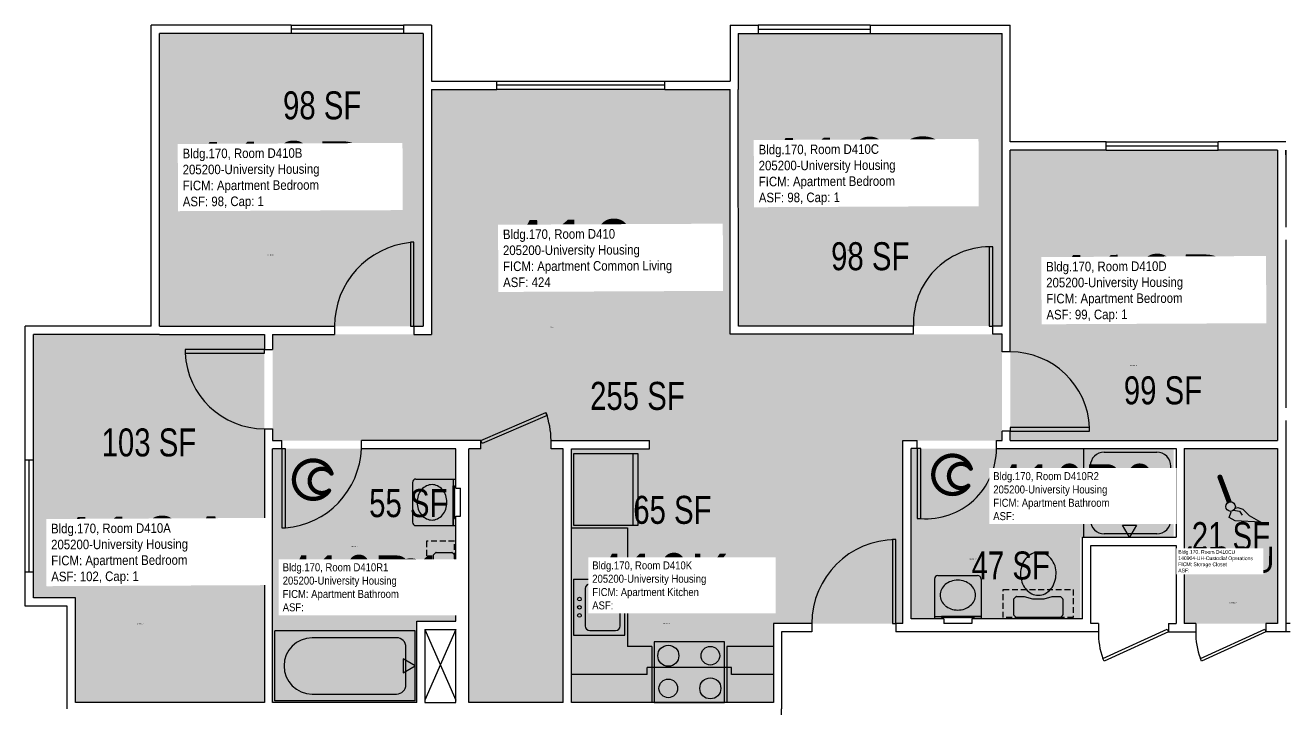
# Model space of a CAD drawing. Header units: inches. Extents: x -54 to 1674, y -51 to 2064.
# Drawn here: x 723 to 1263, y 1713 to 2006 of the extents above; entities that cross this region are included whole.
import ezdxf
from ezdxf.enums import TextEntityAlignment as Align

# ---------------------------------------------------------------- set-up
doc = ezdxf.new("R2010")
doc.units = ezdxf.units.IN
doc.header["$LTSCALE"] = 10
doc.header["$MEASUREMENT"] = 0
doc.linetypes.add('DASHED2', pattern=[0.375, 0.25, -0.125])
doc.layers.get('0').update_dxf_attribs({"linetype": 'CONTINUOUS'})
for name, color, linetype in [('A-DOOR', 2, 'CONTINUOUS'), ('A-FLOR', 3, 'CONTINUOUS'), ('A-GLAZ', 1, 'CONTINUOUS'), ('A-IDEN-ICON', 4, 'CONTINUOUS'), ('A-IDEN-RNUM', 7, 'CONTINUOUS'), ('A-IDEN-SNUM', 4, 'CONTINUOUS'), ('A-IDEN-VNUM', 4, 'CONTINUOUS'), ('A-WALL', 5, 'CONTINUOUS'), ('AREA-TEXT', 3, 'CONTINUOUS'), ('P-SANR-FIXT', 2, 'CONTINUOUS'), ('Rooms-Category-Color', 7, 'CONTINUOUS'), ('Rooms-College-Color', 7, 'CONTINUOUS'), ('Rooms-Department-Color', 7, 'CONTINUOUS'), ('Rooms-Division-Color', 7, 'CONTINUOUS'), ('Rooms-Information', 7, 'CONTINUOUS')]:
    doc.layers.add(name, color=color, linetype=linetype)
doc.styles.add('CP_AREA', font='arial.ttf', dxfattribs={"height": 15})
doc.styles.add('CP_ROOMSNUMBER', font='arial.ttf', dxfattribs={"height": 1})
doc.styles.add('CP_ROOMVNUMBER', font='arial.ttf', dxfattribs={"width": 0.85, "height": 0.075})

# ---------------------------------------------------------------- blocks, each defined once
blk = doc.blocks.new('CPCUST')
at = {"color": 0, "linetype": 'ByBlock'}
for p, q in [((0.0297, -0.0341), (0.0376, -0.0302)), ((0.0376, -0.0302), (0.0533, -0.0324)), ((0.0533, -0.0324), (0.0745, -0.0479)), ((0.0171, -0.0639), (0.02, -0.0466)), ((0.0358, -0.0705), (0.0171, -0.0639)), ((0.0262, -0.0408), (0.0446, -0.0406)), ((0.1117, -0.0625), (0.0358, -0.0705)), ((0.0446, -0.0406), (0.0543, -0.0505)), ((0.0745, -0.0479), (0.1117, -0.0625))]:
    blk.add_line(p, q, dxfattribs=at)
at = {"color": 0, "linetype": 'ByBlock', "const_width": 0.0075}
blk.add_lwpolyline([(-0.0332, 0.0481, 1), (-0.0268, 0.0519, 1)], format="xyb", close=True, dxfattribs=at)
at = {"color": 0, "linetype": 'ByBlock', "const_width": 0.015}
blk.add_lwpolyline([(-0.03, 0.05), (0.01, -0.0193)], dxfattribs=at)
at = {"color": 0, "linetype": 'ByBlock'}
blk.add_circle((0.0158, -0.0313), 0.0141, dxfattribs=at)
blk = doc.blocks.new('CPBATH')
at = {"color": 0, "linetype": 'ByBlock', "const_width": 0.0127}
for points in [[(0.0571, 0.0168, 0.861492), (-0.0551, 0, 1)], [(0.0571, 0.0168, 0.729002), (-0.0084, -0.0042, 1)], [(-0.0551, 0, 0.726902), (0.0487, -0.0337, 1)], [(-0.0084, -0.0042, 0.609468), (0.0487, -0.0337, 1)]]:
    blk.add_lwpolyline(points, format="xyb", dxfattribs=at)
at = {"color": 0, "linetype": 'ByBlock', "const_width": 0.00637}
for points in [[(0.0544, 0.0152, 1), (0.0599, 0.0184, 1)], [(0.0459, -0.0353, 1), (0.0515, -0.0321, 1)]]:
    blk.add_lwpolyline(points, format="xyb", close=True, dxfattribs=at)

msp = doc.modelspace()

# ---------------------------------------------------------------- hatches: boundary and pattern name
at = {"layer": 'Rooms-Category-Color', "true_color": 0x728ef3}
for points in [[(780.43, 1877.06), (893.43, 1877.06), (893.42, 2002.56), (780.42, 2002.56)], [(1028.43, 1877.07), (1141.43, 1877.07), (1141.42, 2002.57), (1028.42, 2002.57)], [(1137.43, 1828.06), (1141.43, 1828.06), (1141.43, 1832.06), (1141.43, 1873.56), (1024.93, 1873.56), (1024.93, 1978.56), (896.93, 1978.56), (896.93, 1873.56), (828.93, 1873.56), (828.93, 1828.06), (832.93, 1828.06), (866.93, 1828.06), (918.18, 1828.06), (918.18, 1824.56), (912.93, 1824.56), (912.93, 1715.81), (953.43, 1715.81), (953.43, 1824.56), (948.18, 1824.56), (948.18, 1828.06), (990.42, 1828.06), (990.42, 1824.56), (1043.43, 1824.56), (1043.43, 1749.61), (1098.93, 1749.61), (1098.93, 1828.06)], [(1144.9, 1828.07), (1259.43, 1828.07), (1259.43, 1952.57), (1144.93, 1952.57)], [(744.43, 1715.81), (825.43, 1715.81), (825.43, 1873.56), (726.43, 1873.56), (726.43, 1760.56), (744.43, 1760.56)], [(866.93, 1824.56), (828.93, 1824.56), (828.93, 1715.81), (890.68, 1715.81), (890.68, 1750.56), (907.43, 1750.56), (907.43, 1824.56)], [(1043.43, 1824.56), (956.93, 1824.56), (956.93, 1715.81), (1043.43, 1715.81)], [(1106.43, 1824.56), (1102.43, 1824.56), (1102.43, 1751.56), (1174.93, 1751.56), (1174.93, 1786.56), (1214.93, 1786.56), (1214.93, 1824.56), (1136.43, 1824.56)], [(1219.43, 1749.57), (1259.43, 1749.57), (1259.43, 1824.57), (1219.43, 1824.57)]]:
    msp.add_hatch(color=171, dxfattribs=at).paths.add_polyline_path(points)
at = {"layer": 'Rooms-College-Color', "true_color": 0xadadad}
for points in [[(780.43, 1877.06), (893.43, 1877.06), (893.42, 2002.56), (780.42, 2002.56)], [(1028.43, 1877.07), (1141.43, 1877.07), (1141.42, 2002.57), (1028.42, 2002.57)], [(1137.43, 1828.06), (1141.43, 1828.06), (1141.43, 1832.06), (1141.43, 1873.56), (1024.93, 1873.56), (1024.93, 1978.56), (896.93, 1978.56), (896.93, 1873.56), (828.93, 1873.56), (828.93, 1828.06), (832.93, 1828.06), (866.93, 1828.06), (918.18, 1828.06), (918.18, 1824.56), (912.93, 1824.56), (912.93, 1715.81), (953.43, 1715.81), (953.43, 1824.56), (948.18, 1824.56), (948.18, 1828.06), (990.42, 1828.06), (990.42, 1824.56), (1043.43, 1824.56), (1043.43, 1749.61), (1098.93, 1749.61), (1098.93, 1828.06)], [(1144.9, 1828.07), (1259.43, 1828.07), (1259.43, 1952.57), (1144.93, 1952.57)], [(744.43, 1715.81), (825.43, 1715.81), (825.43, 1873.56), (726.43, 1873.56), (726.43, 1760.56), (744.43, 1760.56)], [(866.93, 1824.56), (828.93, 1824.56), (828.93, 1715.81), (890.68, 1715.81), (890.68, 1750.56), (907.43, 1750.56), (907.43, 1824.56)], [(1043.43, 1824.56), (956.93, 1824.56), (956.93, 1715.81), (1043.43, 1715.81)], [(1106.43, 1824.56), (1102.43, 1824.56), (1102.43, 1751.56), (1174.93, 1751.56), (1174.93, 1786.56), (1214.93, 1786.56), (1214.93, 1824.56), (1136.43, 1824.56)], [(1219.43, 1749.57), (1259.43, 1749.57), (1259.43, 1824.57), (1219.43, 1824.57)]]:
    msp.add_hatch(color=253, dxfattribs=at).paths.add_polyline_path(points)
at = {"layer": 'Rooms-Department-Color', "true_color": 0x604aed}
for points in [[(780.43, 1877.06), (893.43, 1877.06), (893.42, 2002.56), (780.42, 2002.56)], [(1028.43, 1877.07), (1141.43, 1877.07), (1141.42, 2002.57), (1028.42, 2002.57)], [(1137.43, 1828.06), (1141.43, 1828.06), (1141.43, 1832.06), (1141.43, 1873.56), (1024.93, 1873.56), (1024.93, 1978.56), (896.93, 1978.56), (896.93, 1873.56), (828.93, 1873.56), (828.93, 1828.06), (832.93, 1828.06), (866.93, 1828.06), (918.18, 1828.06), (918.18, 1824.56), (912.93, 1824.56), (912.93, 1715.81), (953.43, 1715.81), (953.43, 1824.56), (948.18, 1824.56), (948.18, 1828.06), (990.42, 1828.06), (990.42, 1824.56), (1043.43, 1824.56), (1043.43, 1749.61), (1098.93, 1749.61), (1098.93, 1828.06)], [(1144.9, 1828.07), (1259.43, 1828.07), (1259.43, 1952.57), (1144.93, 1952.57)], [(744.43, 1715.81), (825.43, 1715.81), (825.43, 1873.56), (726.43, 1873.56), (726.43, 1760.56), (744.43, 1760.56)], [(866.93, 1824.56), (828.93, 1824.56), (828.93, 1715.81), (890.68, 1715.81), (890.68, 1750.56), (907.43, 1750.56), (907.43, 1824.56)], [(1043.43, 1824.56), (956.93, 1824.56), (956.93, 1715.81), (1043.43, 1715.81)], [(1106.43, 1824.56), (1102.43, 1824.56), (1102.43, 1751.56), (1174.93, 1751.56), (1174.93, 1786.56), (1214.93, 1786.56), (1214.93, 1824.56), (1136.43, 1824.56)], [(1219.43, 1749.57), (1259.43, 1749.57), (1259.43, 1824.57), (1219.43, 1824.57)]]:
    msp.add_hatch(color=173, dxfattribs=at).paths.add_polyline_path(points)
at = {"layer": 'Rooms-Division-Color', "true_color": 0x604aed}
for points in [[(780.43, 1877.06), (893.43, 1877.06), (893.42, 2002.56), (780.42, 2002.56)], [(1028.43, 1877.07), (1141.43, 1877.07), (1141.42, 2002.57), (1028.42, 2002.57)], [(1137.43, 1828.06), (1141.43, 1828.06), (1141.43, 1832.06), (1141.43, 1873.56), (1024.93, 1873.56), (1024.93, 1978.56), (896.93, 1978.56), (896.93, 1873.56), (828.93, 1873.56), (828.93, 1828.06), (832.93, 1828.06), (866.93, 1828.06), (918.18, 1828.06), (918.18, 1824.56), (912.93, 1824.56), (912.93, 1715.81), (953.43, 1715.81), (953.43, 1824.56), (948.18, 1824.56), (948.18, 1828.06), (990.42, 1828.06), (990.42, 1824.56), (1043.43, 1824.56), (1043.43, 1749.61), (1098.93, 1749.61), (1098.93, 1828.06)], [(1144.9, 1828.07), (1259.43, 1828.07), (1259.43, 1952.57), (1144.93, 1952.57)], [(744.43, 1715.81), (825.43, 1715.81), (825.43, 1873.56), (726.43, 1873.56), (726.43, 1760.56), (744.43, 1760.56)], [(866.93, 1824.56), (828.93, 1824.56), (828.93, 1715.81), (890.68, 1715.81), (890.68, 1750.56), (907.43, 1750.56), (907.43, 1824.56)], [(1043.43, 1824.56), (956.93, 1824.56), (956.93, 1715.81), (1043.43, 1715.81)], [(1106.43, 1824.56), (1102.43, 1824.56), (1102.43, 1751.56), (1174.93, 1751.56), (1174.93, 1786.56), (1214.93, 1786.56), (1214.93, 1824.56), (1136.43, 1824.56)], [(1219.43, 1749.57), (1259.43, 1749.57), (1259.43, 1824.57), (1219.43, 1824.57)]]:
    msp.add_hatch(color=173, dxfattribs=at).paths.add_polyline_path(points)

# ---------------------------------------------------------------- linework, layer by layer
at = {"layer": 'A-DOOR'}
for p, q in [((887.93, 1913.06), (887.93, 1877.06)), ((889.43, 1913.06), (887.93, 1913.06)), ((889.43, 1877.06), (889.43, 1913.06)), ((1135.92, 1911.07), (1135.93, 1877.07)), ((1137.42, 1911.07), (1135.92, 1911.07)), ((1137.43, 1877.07), (1137.42, 1911.07)), ((887.93, 1877.06), (889.43, 1877.06)), ((1135.93, 1877.07), (1137.43, 1877.07)), ((791.43, 1867.06), (791.43, 1865.56)), ((825.43, 1867.06), (791.43, 1867.06)), ((791.43, 1865.56), (825.43, 1865.56)), ((825.43, 1865.56), (825.43, 1867.06)), ((918.18, 1828.06), (945.97, 1840.12)), ((946.47, 1838.8), (918.68, 1826.74)), ((945.97, 1840.12), (946.47, 1838.8)), ((1178.9, 1833.57), (1144.9, 1833.57)), ((1144.9, 1833.57), (1144.9, 1832.07)), ((1144.9, 1832.07), (1178.9, 1832.07)), ((1178.9, 1832.07), (1178.9, 1833.57)), ((918.68, 1826.74), (918.18, 1828.06)), ((832.93, 1824.56), (832.93, 1790.56)), ((834.43, 1824.56), (832.93, 1824.56)), ((834.43, 1790.56), (834.43, 1824.56)), ((1105.05, 1824.57), (1105.05, 1794.57)), ((1106.55, 1824.57), (1105.05, 1824.57)), ((1106.55, 1794.57), (1106.55, 1824.57)), ((1105.05, 1794.57), (1106.55, 1794.57)), ((832.93, 1790.56), (834.43, 1790.56)), ((1094.43, 1785.57), (1094.43, 1749.57)), ((1095.93, 1785.57), (1094.43, 1785.57)), ((1095.93, 1749.57), (1095.93, 1785.57)), ((1094.43, 1749.57), (1095.93, 1749.57)), ((1184.62, 1734.68), (1212.16, 1747.22)), ((1212.68, 1746.07), (1185.15, 1733.54)), ((1212.16, 1747.22), (1212.68, 1746.07)), ((1226.37, 1734.68), (1253.91, 1747.22)), ((1254.43, 1746.07), (1226.9, 1733.54)), ((1253.91, 1747.22), (1254.43, 1746.07)), ((1185.15, 1733.54), (1184.62, 1734.68)), ((1226.9, 1733.54), (1226.37, 1734.68))]:
    msp.add_line(p, q, dxfattribs=at)
for centre, radius, start, end in [((891.43, 1877.06), 36, 95.5803, 180.001), ((1136.13, 1878.33), 32.74, 90.3752, 182.2112), ((825.54, 1867.21), 34.15, 182.7732, 269.8132), ((1144.88, 1832.01), 34.06, 2.6191, 89.9259), ((914.18, 1828.06), 34, 0.001, 20.7694), ((831.42, 1825.97), 35.54, 274.8612, 357.7252), ((1108.69, 1824.86), 30.37, 265.9711, 359.4497), ((1095.93, 1749.57), 36, 90.001, 180.001), ((1211.75, 1745.18), 29.09, 178.2489, 201.1503), ((1253.5, 1745.18), 29.09, 178.2489, 201.1503)]:
    msp.add_arc(centre, radius, start, end, dxfattribs=at)
at = {"layer": 'A-FLOR'}
for p, q in [((907.43, 1747.06), (894.18, 1716.81)), ((894.18, 1747.06), (907.43, 1716.81))]:
    msp.add_line(p, q, dxfattribs=at)
at = {"layer": 'A-GLAZ'}
for p, q in [((836.92, 2006.06), (884.92, 2006.06)), ((884.92, 2004.31), (836.92, 2004.31)), ((1084.92, 2006.07), (1036.92, 2006.07)), ((1036.92, 2004.32), (1084.92, 2004.32)), ((884.92, 2002.56), (836.92, 2002.56)), ((1036.92, 2002.57), (1084.92, 2002.57)), ((924.92, 1982.06), (996.92, 1982.06)), ((996.92, 1980.31), (924.92, 1980.31)), ((996.92, 1978.56), (924.92, 1978.56)), ((1185.93, 1956.07), (1233.93, 1956.07)), ((1185.93, 1954.32), (1233.93, 1954.32)), ((1185.93, 1952.57), (1233.93, 1952.57)), ((722.93, 1771.81), (722.93, 1819.81)), ((724.68, 1771.81), (724.68, 1819.81)), ((726.43, 1771.81), (726.43, 1819.81))]:
    msp.add_line(p, q, dxfattribs=at)
at = {"layer": 'A-WALL'}
for p, q in [((836.92, 2006.06), (776.92, 2006.06)), ((776.93, 1877.06), (776.92, 2006.06)), ((836.92, 2006.06), (836.92, 2002.56)), ((884.92, 2006.06), (884.92, 2002.56)), ((896.92, 2006.06), (884.92, 2006.06)), ((896.92, 2006.06), (896.92, 1982.06)), ((1024.92, 2006.07), (1024.92, 1982.07)), ((1024.92, 2006.07), (1036.92, 2006.07)), ((1036.92, 2006.07), (1036.92, 2002.57)), ((1084.92, 2006.07), (1084.92, 2002.57)), ((1084.92, 2006.07), (1144.92, 2006.07)), ((1144.93, 1956.07), (1144.92, 2006.07)), ((836.92, 2002.56), (780.42, 2002.56)), ((780.43, 1877.06), (780.42, 2002.56)), ((893.42, 2002.56), (884.92, 2002.56)), ((893.42, 2002.56), (893.42, 1979.56)), ((1028.42, 2002.57), (1028.42, 1978.57)), ((1028.42, 2002.57), (1036.92, 2002.57)), ((1084.92, 2002.57), (1141.42, 2002.57)), ((1141.43, 1956.07), (1141.42, 2002.57)), ((896.92, 1982.06), (924.92, 1982.06)), ((924.92, 1978.56), (924.92, 1982.06)), ((996.92, 1982.06), (1024.92, 1982.07)), ((996.92, 1978.56), (996.92, 1982.06)), ((893.42, 1979.56), (893.43, 1877.06)), ((896.92, 1978.56), (924.92, 1978.56)), ((896.92, 1978.56), (896.93, 1873.56)), ((996.92, 1978.56), (1024.92, 1978.57)), ((1024.93, 1873.57), (1024.92, 1978.57)), ((1028.43, 1877.07), (1028.42, 1978.57)), ((1141.43, 1877.07), (1141.43, 1956.07)), ((1185.93, 1956.07), (1144.93, 1956.07)), ((1185.93, 1952.57), (1185.93, 1956.07)), ((1233.93, 1952.57), (1233.93, 1956.07)), ((1262.93, 1956.07), (1233.93, 1956.07)), ((1144.93, 1866.07), (1144.93, 1952.57)), ((1185.93, 1952.57), (1144.93, 1952.57)), ((1259.43, 1952.57), (1233.93, 1952.57)), ((1259.43, 1952.57), (1259.43, 1828.07)), ((1262.93, 1950.57), (1262.93, 1952.57)), ((776.93, 1877.06), (722.93, 1877.06)), ((722.93, 1819.81), (722.93, 1877.06)), ((780.43, 1877.06), (855.43, 1877.06)), ((855.43, 1877.06), (855.43, 1873.56)), ((889.43, 1877.06), (889.43, 1873.56)), ((889.43, 1877.06), (893.43, 1877.06)), ((1103.43, 1877.07), (1028.43, 1877.07)), ((1103.43, 1873.57), (1103.43, 1877.07)), ((1137.43, 1873.57), (1137.43, 1877.07)), ((1141.43, 1877.07), (1137.43, 1877.07)), ((780.43, 1873.56), (726.43, 1873.56)), ((726.43, 1819.81), (726.43, 1873.56)), ((780.43, 1873.56), (825.43, 1873.56)), ((825.43, 1873.56), (825.43, 1867.06)), ((828.93, 1873.56), (828.93, 1867.06)), ((828.93, 1873.56), (855.43, 1873.56)), ((889.43, 1873.56), (896.93, 1873.56)), ((1103.43, 1873.57), (1024.93, 1873.57)), ((1141.43, 1873.57), (1137.43, 1873.57)), ((1141.43, 1866.07), (1141.43, 1873.57)), ((825.43, 1867.06), (828.93, 1867.06)), ((1144.93, 1866.07), (1141.43, 1866.07)), ((825.43, 1833.06), (828.93, 1833.06)), ((825.43, 1833.06), (825.43, 1715.81)), ((1144.9, 1832.07), (1141.43, 1832.07)), ((1141.43, 1828.07), (1141.43, 1832.07)), ((1144.9, 1828.07), (1144.9, 1832.07)), ((828.93, 1828.06), (832.93, 1828.06)), ((832.93, 1824.56), (832.93, 1828.06)), ((832.93, 1824.56), (832.93, 1828.06)), ((866.93, 1824.56), (866.93, 1828.06)), ((918.18, 1828.06), (866.93, 1828.06)), ((918.18, 1824.56), (918.18, 1828.06)), ((948.18, 1824.56), (948.18, 1828.06)), ((948.18, 1828.06), (990.42, 1828.06)), ((990.42, 1824.56), (990.42, 1828.06)), ((1098.93, 1828.07), (1105.05, 1828.07)), ((1098.93, 1749.57), (1098.93, 1828.07)), ((1105.05, 1824.57), (1105.05, 1828.07)), ((1139.05, 1824.57), (1139.05, 1828.07)), ((1139.05, 1828.07), (1141.43, 1828.07)), ((1144.9, 1828.07), (1259.43, 1828.07)), ((832.93, 1824.56), (828.93, 1824.56)), ((828.93, 1715.81), (828.93, 1824.56)), ((907.43, 1824.56), (866.93, 1824.56)), ((907.43, 1807.56), (907.43, 1824.56)), ((912.93, 1715.81), (912.93, 1824.56)), ((953.43, 1715.81), (953.43, 1824.56)), ((956.93, 1824.56), (990.42, 1824.56)), ((956.93, 1715.81), (956.93, 1824.56)), ((1105.05, 1824.57), (1102.43, 1824.57)), ((1102.43, 1751.57), (1102.43, 1824.57)), ((1139.05, 1824.57), (1215.93, 1824.57)), ((1215.93, 1824.57), (1215.93, 1786.57)), ((1219.43, 1824.57), (1219.43, 1749.57)), ((1219.43, 1824.57), (1259.43, 1824.57)), ((1259.43, 1824.57), (1259.43, 1749.57)), ((722.93, 1819.81), (726.43, 1819.81)), ((907.43, 1807.56), (909.43, 1807.56)), ((909.43, 1795.56), (909.43, 1807.56)), ((907.43, 1795.56), (909.43, 1795.56)), ((907.43, 1750.56), (907.43, 1795.56)), ((1175.93, 1786.57), (1215.93, 1786.57)), ((1175.93, 1751.57), (1175.93, 1786.57)), ((1179.43, 1783.07), (1215.93, 1783.07)), ((1179.43, 1749.57), (1179.43, 1783.07)), ((1215.93, 1783.07), (1215.93, 1749.57)), ((722.93, 1771.81), (726.43, 1771.81)), ((722.93, 1757.06), (722.93, 1771.81)), ((726.43, 1760.56), (726.43, 1771.81)), ((744.43, 1760.56), (726.43, 1760.56)), ((744.43, 1715.81), (744.43, 1760.56)), ((740.93, 1757.06), (722.93, 1757.06)), ((740.93, 1713.06), (740.93, 1757.06)), ((890.68, 1750.56), (907.43, 1750.56)), ((890.68, 1715.81), (890.68, 1750.56)), ((1116.43, 1751.57), (1102.43, 1751.57)), ((1116.43, 1751.57), (1116.43, 1749.57)), ((1128.43, 1751.57), (1128.43, 1749.57)), ((1175.93, 1751.57), (1128.43, 1751.57)), ((1262.93, 1751.56), (1262.93, 1749.56)), ((894.18, 1747.06), (907.43, 1747.06)), ((894.18, 1747.06), (894.18, 1715.81)), ((907.43, 1715.81), (907.43, 1747.06)), ((1059.93, 1749.57), (1043.43, 1749.57)), ((1043.43, 1749.57), (1043.43, 1715.82)), ((1059.93, 1746.07), (1046.93, 1746.07)), ((1046.93, 1746.07), (1046.93, 1713.07)), ((1098.93, 1749.57), (1095.93, 1749.57)), ((1182.68, 1746.07), (1095.93, 1746.07)), ((1128.43, 1749.57), (1116.43, 1749.57)), ((1182.68, 1749.57), (1179.43, 1749.57)), ((1182.68, 1749.57), (1182.68, 1746.07)), ((1212.68, 1749.57), (1212.68, 1746.07)), ((1212.68, 1749.57), (1215.93, 1749.57)), ((1212.68, 1746.07), (1224.43, 1746.07)), ((1254.43, 1749.57), (1254.43, 1746.07)), ((1259.43, 1749.57), (1254.43, 1749.57)), ((1262.93, 1746.07), (1254.43, 1746.07)), ((1264.83, 1749.57), (1262.92, 1749.57)), ((1264.84, 1746.07), (1262.93, 1746.07)), ((825.43, 1715.81), (744.43, 1715.81)), ((890.68, 1715.81), (828.93, 1715.81)), ((894.18, 1715.81), (907.43, 1715.81)), ((953.43, 1715.81), (912.93, 1715.81)), ((1043.43, 1715.82), (956.93, 1715.81)), ((1046.93, 1680.07), (1046.93, 1713.07))]:
    msp.add_line(p, q, dxfattribs=at)
at = {"layer": 'A-WALL', "linetype": 'Continuous'}
for p, q in [((1262.93, 1952.57), (1262.93, 1919.57)), ((1262.93, 1914.07), (1262.93, 1842.07)), ((1262.93, 1836.57), (1262.93, 1751.57)), ((828.93, 1833.06), (828.93, 1828.06)), ((918.18, 1824.56), (912.93, 1824.56)), ((953.43, 1824.56), (948.18, 1824.56)), ((1262.93, 1751.57), (1262.93, 1746.07)), ((1059.93, 1749.57), (1059.93, 1746.07)), ((1095.93, 1749.57), (1095.93, 1746.07)), ((1224.43, 1749.57), (1219.43, 1749.57)), ((1224.43, 1749.57), (1224.43, 1746.07))]:
    msp.add_line(p, q, dxfattribs=at)
at = {"layer": 'P-SANR-FIXT'}
for p, q in [((957.92, 1791.56), (957.92, 1822.56)), ((957.92, 1822.56), (985.42, 1822.56)), ((983.17, 1822.56), (983.17, 1791.56)), ((985.42, 1822.56), (985.42, 1791.56)), ((1176.3, 1824.57), (1176.3, 1786.57)), ((1185.18, 1823.07), (1207.68, 1823.07)), ((1179.18, 1794.07), (1179.18, 1817.07)), ((1213.68, 1794.07), (1213.68, 1817.07)), ((888.8, 1810.06), (888.8, 1793.06)), ((890.3, 1811.56), (907.43, 1811.56)), ((906.3, 1811.56), (906.3, 1791.56)), ((906.3, 1808.56), (906.8, 1808.56)), ((906.3, 1791.56), (906.3, 1808.56)), ((906.8, 1794.56), (906.8, 1808.56)), ((906.3, 1794.56), (906.8, 1794.56)), ((890.3, 1791.56), (907.43, 1791.56)), ((956.93, 1790.56), (980.93, 1790.56)), ((985.42, 1791.56), (957.92, 1791.56)), ((980.93, 1790.56), (980.93, 1739.81)), ((1207.68, 1788.07), (1185.18, 1788.07)), ((1195.93, 1786.57), (1192.93, 1791.76)), ((1192.93, 1791.76), (1198.93, 1791.76)), ((1198.93, 1791.76), (1195.93, 1786.57)), ((897.8, 1779.06), (898.68, 1779.94)), ((897.8, 1775.62), (897.8, 1779.06)), ((898.98, 1780.06), (905.63, 1780.06)), ((905.93, 1779.94), (906.8, 1779.06)), ((906.8, 1779.06), (906.8, 1760.06)), ((898.8, 1772.06), (897.82, 1775.51)), ((898.8, 1767.06), (898.8, 1772.06)), ((897.8, 1763.56), (898.8, 1767.06)), ((957.83, 1768.56), (979.83, 1768.56)), ((957.83, 1768.56), (957.83, 1744.56)), ((964.83, 1766.56), (975.83, 1766.56)), ((979.83, 1744.56), (979.83, 1768.56)), ((1112.43, 1768.69), (1112.43, 1751.57)), ((1113.93, 1770.19), (1130.93, 1770.19)), ((1132.43, 1768.69), (1132.43, 1751.57)), ((897.8, 1760.24), (897.8, 1763.56)), ((962.83, 1764.56), (962.83, 1748.56)), ((977.83, 1748.56), (977.83, 1764.56)), ((1146.43, 1760.19), (1147.31, 1761.07)), ((1147.6, 1761.19), (1150.93, 1761.19)), ((1150.93, 1761.19), (1154.37, 1760.21)), ((1159.48, 1760.21), (1162.93, 1761.19)), ((1162.93, 1761.19), (1166.43, 1761.19)), ((1166.43, 1761.19), (1167.31, 1760.32)), ((898.8, 1759.06), (897.93, 1759.94)), ((905.8, 1759.06), (898.8, 1759.06)), ((906.8, 1760.06), (905.8, 1759.06)), ((1146.43, 1753.19), (1146.43, 1760.19)), ((1154.49, 1760.19), (1159.37, 1760.19)), ((1167.43, 1760.02), (1167.43, 1753.37)), ((1112.43, 1752.69), (1132.43, 1752.69)), ((1115.43, 1752.69), (1115.43, 1752.19)), ((1132.43, 1752.69), (1115.43, 1752.69)), ((1129.43, 1752.19), (1115.43, 1752.19)), ((1129.43, 1752.69), (1129.43, 1752.19)), ((1147.43, 1752.19), (1146.43, 1753.19)), ((1166.43, 1752.19), (1147.43, 1752.19)), ((1167.31, 1753.07), (1166.43, 1752.19)), ((890.05, 1746.44), (829.8, 1746.44)), ((829.8, 1716.44), (829.8, 1746.44)), ((890.05, 1716.44), (890.05, 1746.44)), ((957.83, 1744.56), (979.83, 1744.56)), ((964.83, 1746.56), (975.83, 1746.56)), ((882.02, 1743.49), (845.87, 1743.49)), ((886.04, 1723.4), (886.04, 1739.47)), ((991.43, 1739.81), (980.93, 1739.81)), ((991.43, 1739.81), (991.43, 1715.81)), ((1022.43, 1741.82), (992.43, 1741.81)), ((992.43, 1741.81), (992.43, 1715.81)), ((1022.43, 1715.82), (1022.43, 1741.82)), ((1023.43, 1739.82), (1023.43, 1715.82)), ((1043.43, 1739.82), (1023.43, 1739.82)), ((890.05, 1731.44), (884.86, 1734.44)), ((884.86, 1734.44), (884.86, 1728.44)), ((884.86, 1728.44), (890.05, 1731.44)), ((1025.43, 1730.82), (989.43, 1730.81)), ((989.43, 1727.81), (989.43, 1730.81)), ((1025.43, 1727.82), (1025.43, 1730.82)), ((989.43, 1727.81), (956.93, 1727.81)), ((1043.43, 1727.82), (1025.43, 1727.82)), ((845.87, 1719.39), (882.02, 1719.39)), ((890.05, 1716.44), (829.8, 1716.44)), ((992.43, 1715.81), (1022.43, 1715.82))]:
    msp.add_line(p, q, dxfattribs=at)
at = {"layer": 'P-SANR-FIXT', "linetype": 'DASHED2'}
for p, q in [((894.8, 1784.91), (894.8, 1754.91)), ((906.8, 1784.91), (894.8, 1784.91)), ((906.8, 1754.91), (906.8, 1784.91)), ((1141.93, 1764.19), (1171.93, 1764.19)), ((1141.93, 1752.19), (1141.93, 1764.19)), ((1171.93, 1764.19), (1171.93, 1752.19)), ((894.8, 1754.91), (906.8, 1754.91)), ((1171.93, 1752.19), (1141.93, 1752.19))]:
    msp.add_line(p, q, dxfattribs=at)
at = {"layer": 'P-SANR-FIXT'}
for centre, radius in [((960.33, 1760.06), 0.791), ((960.33, 1756.56), 0.791), ((967.46, 1756.56), 1.5), ((960.33, 1753.06), 0.791), ((998.43, 1735.81), 4.5), ((1016.43, 1735.82), 4), ((998.43, 1721.81), 4), ((1016.43, 1721.82), 4.5)]:
    msp.add_circle(centre, radius, dxfattribs=at)
for centre, radius, start, end in [((1185.18, 1817.07), 6, 90.001, 180.001), ((1207.68, 1817.07), 6, 0.001, 90.001), ((890.3, 1810.06), 1.5, 90.001, 180.001), ((897.2, 1803.74), 5.42, 90.001, 116.1926), ((897.2, 1803.74), 5.42, 63.8095, 90.001), ((899.8, 1801.56), 9, 160.7717, 180.001), ((898.53, 1802.01), 7.65, 139.9001, 160.7717), ((897.72, 1802.69), 6.59, 116.1926, 139.9001), ((896.68, 1802.69), 6.59, 40.1019, 63.8095), ((895.87, 1802.01), 7.65, 19.2304, 40.1019), ((894.6, 1801.56), 9, 0.001, 19.2304), ((899.8, 1801.56), 9, 180.001, 199.2304), ((898.53, 1801.12), 7.65, 199.2304, 220.1019), ((895.87, 1801.12), 7.65, 319.9001, 340.7717), ((894.6, 1801.56), 9, 340.7717, 0.001), ((890.3, 1793.06), 1.5, 180.001, 270.001), ((897.72, 1800.44), 6.59, 220.1019, 243.8095), ((897.2, 1799.38), 5.42, 243.8095, 270.001), ((897.2, 1799.38), 5.42, 270.001, 296.1926), ((896.68, 1800.44), 6.59, 296.1926, 319.9001), ((1185.18, 1794.07), 6, 180.001, 270.001), ((1207.68, 1794.07), 6, 270.001, 0.001), ((888.02, 1767.03), 10.24, 108.8364, 129.4735), ((887.47, 1768.63), 8.55, 86.2256, 108.8364), ((888.04, 1765.99), 11.18, 71.1657, 90.001), ((898.98, 1779.64), 0.418, 90.001, 135.001), ((905.63, 1779.64), 0.418, 45.001, 90.001), ((1158.75, 1771.56), 9.33, 140.5286, 161.1657), ((1157.64, 1772.47), 7.89, 116.7022, 140.5286), ((1156.93, 1773.89), 6.3, 90.001, 116.7022), ((1156.93, 1773.89), 6.3, 63.2998, 90.001), ((1156.22, 1772.47), 7.89, 39.4735, 63.2998), ((1154.4, 1770.98), 10.24, 18.8364, 39.4735), ((885.11, 1769.56), 6.3, 153.2998, 180.001), ((886.52, 1768.85), 7.89, 129.4735, 153.2998), ((888.64, 1767.74), 9.33, 50.5286, 71.1657), ((889.55, 1768.85), 7.89, 26.7022, 50.5286), ((890.97, 1769.56), 6.3, 0.001, 26.7022), ((1160.51, 1770.96), 11.18, 161.1657, 180.001), ((1156, 1771.52), 8.55, 356.2256, 18.8364), ((885.11, 1769.56), 6.3, 180.001, 206.7022), ((886.52, 1770.27), 7.89, 206.7022, 230.5286), ((889.55, 1770.27), 7.89, 309.4735, 333.2998), ((890.97, 1769.56), 6.3, 333.2998, 0.001), ((898.39, 1769), 0.418, 0.001, 15.9464), ((964.83, 1764.56), 2, 90.001, 180.001), ((975.83, 1764.56), 2, 0.001, 90.001), ((1113.93, 1768.69), 1.5, 90.001, 180.001), ((1121.3, 1761.27), 6.59, 130.1019, 153.8095), ((1121.98, 1760.46), 7.65, 109.2304, 130.1019), ((1122.43, 1759.19), 9, 90.001, 109.2304), ((1122.43, 1759.19), 9, 70.7717, 90.001), ((1122.87, 1760.46), 7.65, 49.9001, 70.7717), ((1123.56, 1761.27), 6.59, 26.1926, 49.9001), ((1130.93, 1768.69), 1.5, 0.001, 90.001), ((1160.51, 1770.96), 11.18, 180.001, 198.8364), ((1158.75, 1770.36), 9.33, 198.8364, 219.4735), ((1155.1, 1770.36), 9.33, 320.5286, 341.1657), ((1153.35, 1770.96), 11.18, 341.1657, 0.001), ((887.44, 1771.39), 9.33, 230.5286, 251.1657), ((888.04, 1773.14), 11.18, 251.1657, 270.001), ((888.04, 1773.14), 11.18, 270.001, 288.8364), ((888.64, 1771.39), 9.33, 288.8364, 309.4735), ((1120.25, 1761.79), 5.42, 153.8095, 180.001), ((1120.25, 1761.79), 5.42, 180.001, 206.1926), ((1124.61, 1761.79), 5.42, 0.001, 26.1926), ((1124.61, 1761.79), 5.42, 333.8095, 0.001), ((1147.6, 1760.77), 0.418, 90.001, 135.001), ((1157.64, 1769.44), 7.89, 219.4735, 243.2998), ((1156.93, 1768.03), 6.3, 243.2998, 270.001), ((1156.93, 1768.03), 6.3, 270.001, 296.7022), ((1156.22, 1769.44), 7.89, 296.7022, 320.5286), ((898.22, 1760.24), 0.418, 180.001, 225.001), ((1121.3, 1762.31), 6.59, 206.1926, 229.9001), ((1121.98, 1763.12), 7.65, 229.9001, 250.7717), ((1122.43, 1764.39), 9, 250.7717, 270.001), ((1122.43, 1764.39), 9, 270.001, 289.2304), ((1122.87, 1763.12), 7.65, 289.2304, 310.1019), ((1123.56, 1762.31), 6.59, 310.1019, 333.8095), ((1154.49, 1760.61), 0.418, 254.0556, 270.001), ((1156.87, 1760.61), 0.418, 270.001, 285.9464), ((1167.01, 1760.02), 0.418, 0.001, 45.001), ((1167.01, 1753.37), 0.418, 315.001, 0.001), ((964.83, 1748.56), 2, 180.001, 270.001), ((975.83, 1748.56), 2, 270.001, 0.001), ((845.87, 1731.44), 12.05, 90.001, 270.001), ((882.02, 1739.47), 4.02, 0.001, 90.001), ((882.02, 1723.4), 4.02, 270.001, 0.001)]:
    msp.add_arc(centre, radius, start, end, dxfattribs=at)

# ---------------------------------------------------------------- block references
at = {"layer": 'A-IDEN-ICON'}
for name, p, xscale, yscale, zscale, rotation in [('CPBATH', (845.97, 1811.28), 144.0000000054818, 144.0000000054818, 144.0000000054818, 1.252884216708593), ('CPBATH', (1119.84, 1813.37), 144.0000000054818, 144.0000000054818, 144.0000000054818, 1.252884216708593), ('CPCUST', (1237.81, 1804.55), 144.0000000047988, 144.0000000047988, 144.0000000047988, 350.4938025657615)]:
    msp.add_blockref(name, p, dxfattribs=dict(at, xscale=xscale, yscale=yscale, zscale=zscale, rotation=rotation))

# ---------------------------------------------------------------- texts
at = {"layer": 'A-IDEN-RNUM', "style": 'CP_ROOMSNUMBER'}
for s, rotation, p in [('0410-B0', 0.2938, (826.46, 1907.39)), ('0410-C0', 0.2722, (1075.27, 1909.49)), ('0410-00', 0.2761, (947.8, 1876.5)), ('0410-D0', 0.2761, (1196.21, 1860.09)), ('0410-CU', 359.8164, (1238.85, 1758.3)), ('0410-A0', 0.2938, (770.65, 1749.26))]:
    msp.add_text(s, height=0.36, rotation=rotation, dxfattribs=at).set_placement(p)
for s, p in [('0410-R1', (862.67, 1782.52)), ('0410-R2', (1127.4, 1777.09)), ('0410-K0', (996.21, 1749.4))]:
    msp.add_text(s, height=0.36, dxfattribs=at).set_placement(p)
at = {"layer": 'A-IDEN-SNUM', "style": 'CP_ROOMSNUMBER'}
for s, rotation, p in [('1700D410B0', 0.2938, (826.46, 1907.39)), ('1700D410C0', 0.2722, (1075.27, 1909.49)), ('1700D41000', 0.2761, (947.8, 1876.5)), ('1700D410D0', 0.2761, (1196.21, 1860.09)), ('1700D410CU', 359.8164, (1238.85, 1758.3)), ('1700D410A0', 0.2938, (770.65, 1749.26))]:
    msp.add_text(s, height=0.36, rotation=rotation, dxfattribs=at).set_placement(p)
for s, p in [('1700D410R1', (862.67, 1782.52)), ('1700D410R2', (1127.4, 1777.09)), ('1700D410K0', (996.21, 1749.4))]:
    msp.add_text(s, height=0.36, dxfattribs=at).set_placement(p)
at = {"layer": 'A-IDEN-VNUM', "style": 'CP_ROOMVNUMBER', "width": 0.85}
for s, height, rotation, p in [('410B', 28.8, 0.2722, (790.46, 1927.18)), ('410C', 28.8, 0.2722, (1037.22, 1928.87)), ('410', 28.8, 0.2722, (927.67, 1893.74)), ('410D', 28.8, 0.2722, (1160.4, 1878.7)), ('410A', 28.8, 0.2762, (734.1, 1766.44)), ('410CU', 11.143, 359.8164, (1216.87, 1771.54))]:
    msp.add_text(s, height=height, rotation=rotation, dxfattribs=at).set_placement(p)
at = {"layer": 'A-IDEN-VNUM', "style": 'CP_ROOMVNUMBER'}
for s, width, p in [('410R2', 0.7, (1137.63, 1793.88)), ('410R1', 0.7, (833.23, 1754.81)), ('410K', 0.75, (965.84, 1755.62))]:
    msp.add_text(s, height=24, dxfattribs=dict(at, width=width)).set_placement(p)
at = {"layer": 'AREA-TEXT', "style": 'CP_AREA', "width": 0.75}
for s, p in [('98 SF', (850.14, 1971.71)), ('98 SF', (1084.93, 1907.05)), ('255 SF', (985.18, 1847.19)), ('99 SF', (1210.33, 1849.56)), ('103 SF', (775.93, 1827.23)), ('55 SF', (887.04, 1801.22)), ('65 SF', (1000.18, 1798.34)), ('21 SF', (1239.43, 1787.07)), ('47 SF', (1145.12, 1774.49))]:
    msp.add_text(s, height=12, dxfattribs=at).set_placement(p, align=Align.MIDDLE_CENTER)

# ---------------------------------------------------------------- next in the draw order: texts
at = {"layer": 'Rooms-Information', "attachment_point": 7, "style": 'CP_ROOMVNUMBER', "bg_fill": 3, "box_fill_scale": 1.5, "bg_fill_color": 256, "bg_fill_true_color": 13158600, "bg_fill_transparency": 0}
for s, insert, char_height, width, rotation in [('Bldg.170, Room D410B^M^J205200-University Housing^M^JFICM: Apartment Bedroom^M^JASF: 98, Cap: 1', (790.46, 1927.18), 4.1143, 92.16, 0.2722), ('Bldg.170, Room D410C^M^J205200-University Housing^M^JFICM: Apartment Bedroom^M^JASF: 98, Cap: 1', (1037.22, 1928.87), 4.1143, 92.16, 0.2722), ('Bldg.170, Room D410^M^J205200-University Housing^M^JFICM: Apartment Common Living^M^JASF: 424', (927.67, 1893.74), 4.1143, 92.16, 0.2722), ('Bldg.170, Room D410D^M^J205200-University Housing^M^JFICM: Apartment Bedroom^M^JASF: 99, Cap: 1', (1160.4, 1878.7), 4.1143, 92.16, 0.2722), ('Bldg.170, Room D410A^M^J205200-University Housing^M^JFICM: Apartment Bedroom^M^JASF: 102, Cap: 1', (734.1, 1766.44), 4.1143, 92.16, 0.2762), ('Bldg.170, Room D410CU^M^J140904-UH-Custodial Operations^M^JFICM: Storage Closet^M^JASF: ', (1216.87, 1771.54), 1.5919, 35.6584, 359.8164)]:
    msp.add_mtext(s, dxfattribs=dict(at, insert=insert, char_height=char_height, width=width, rotation=rotation))
at = {"layer": 'Rooms-Information', "char_height": 3.4286, "width": 76.8, "attachment_point": 7, "style": 'CP_ROOMVNUMBER', "bg_fill": 3, "box_fill_scale": 1.5, "bg_fill_color": 256, "bg_fill_true_color": 13158600, "bg_fill_transparency": 0}
for s, insert in [('Bldg.170, Room D410R2^M^J205200-University Housing^M^JFICM: Apartment Bathroom^M^JASF: ', (1137.63, 1793.88)), ('Bldg.170, Room D410R1^M^J205200-University Housing^M^JFICM: Apartment Bathroom^M^JASF: ', (833.23, 1754.81)), ('Bldg.170, Room D410K^M^J205200-University Housing^M^JFICM: Apartment Kitchen^M^JASF: ', (965.84, 1755.62))]:
    msp.add_mtext(s, dxfattribs=dict(at, insert=insert))

doc.saveas('drawing.dxf')
